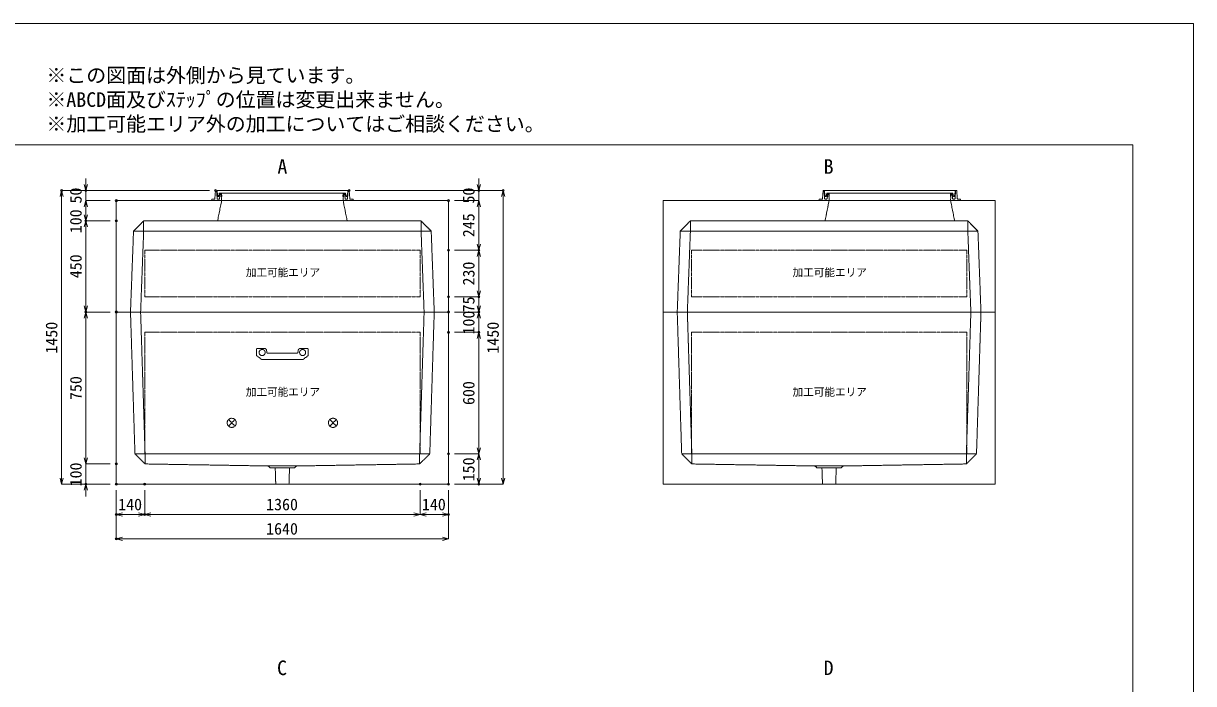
# Model space of a CAD drawing. Units: millimetres, scale not verified. Extents: x -4455 to 4455, y -3150 to 3150.
# Drawn here: x -1324 to 4455, y -109 to 3150 of the extents above; entities that cross this region are included whole.
import ezdxf
from ezdxf.enums import TextEntityAlignment as Align

# ---------------------------------------------------------------- set-up
doc = ezdxf.new("R2010")
doc.units = ezdxf.units.MM
doc.header["$LTSCALE"] = 20
doc.header["$PDMODE"] = 32
doc.header["$PDSIZE"] = 10
doc.linetypes.add('LONG_DASHED1', pattern=[7, 6, -1])
doc.linetypes.add('LONG_DOUBLE_CHAIN', pattern=[21.8, 18, -1, 0.6, -0.6, 0.6, -1])
for name, color, linetype, lineweight in [('0-0_D-TTL', 7, 'Continuous', 9), ('0-1_Defpoints', 7, 'Continuous', 9), ('0-3_D-TTL-TXT', 7, 'Continuous', 9), ('0-4_D-STR-TXT', 7, 'Continuous', 9), ('0-5_D-STR-DIM', 3, 'Continuous', 9), ('0-6_0', 7, 'Continuous', 9), ('0-7_D-STR', 7, 'LONG_DASHED1', 9), ('0-9_D-STR-STR3', 2, 'LONG_DASHED1', 9), ('0-A_D-STR-STR5', 1, 'LONG_DOUBLE_CHAIN', 9), ('0-B_D-STR-STR4', 134, 'Continuous', 9)]:
    doc.layers.add(name, color=color, linetype=linetype, lineweight=lineweight)
doc.styles.add('ＭＳ ゴシック', font='')
doc.styles.get('ＭＳ ゴシック').set_extended_font_data('MS Gothic')

# ---------------------------------------------------------------- blocks, each defined once
blk = doc.blocks.new('A$C4DE05FD1')
at = {"layer": '0-0_D-TTL', "color": 134}
for p, q in [((4000, 76000), (114800, 76000)), ((114800, 76000), (114800, 4000))]:
    blk.add_line(p, q, dxfattribs=at)
at = {"layer": '0-1_Defpoints', "color": 134}
for p, q in [((0, 84000), (118800, 84000)), ((118800, 84000), (118800, 0))]:
    blk.add_line(p, q, dxfattribs=at)
at = {"layer": '0-3_D-TTL-TXT', "style": 'ＭＳ ゴシック'}
for s, p in [('※この図面は外側から見ています。', (43260.9, 79815.7)), ('※ABCD面及びｽﾃｯﾌﾟの位置は変更出来ません。', (43260.9, 78215.7)), ('※加工可能エリア外の加工についてはご相談ください。', (43260.9, 76615.7))]:
    blk.add_text(s, height=962.2, dxfattribs=at).set_placement(p, align=Align.BOTTOM_LEFT)
blk = doc.blocks.new('_Open30')
at = {"layer": '0-6_0'}
blk.add_line((0, 0), (-20, 0), dxfattribs=at)
blk.add_lwpolyline([(-20, 5.36), (0, 0), (-20, -5.36)], dxfattribs=at)
blk = doc.blocks.new('A$C31CA379A')
at = {"layer": '0-4_D-STR-TXT', "style": 'ＭＳ ゴシック'}
for s, p in [('A', (-325.9, -2190.5)), ('B', (35638.6, -2190.5)), ('C', (-351.4, -35190.5)), ('D', (35638.6, -35190.5))]:
    blk.add_text(s, height=962.2, dxfattribs=at).set_placement(p, align=Align.BOTTOM_LEFT)
blk = doc.blocks.new('A$C27844A11')
at = {"layer": '0-9_D-STR-STR3'}
for p, q in [((-2560, 1000), (-2560, 453.5)), ((-2515.5, 370.3), (-2060.4, 33.6)), ((-2460, 1100), (-1758.4, 1100)), ((1949.4, 0), (-1949.4, 0)), ((-1559.2, 917.4), (-1542, 721.3)), ((1442.4, 630), (-1442.4, 630)), ((1559.2, 917.4), (1542, 721.3)), ((2460, 1100), (1758.4, 1100)), ((2515.5, 370.3), (2060.4, 33.6)), ((2560, 1000), (2560, 453.5))]:
    blk.add_line(p, q, dxfattribs=at)
for centre in [(-2000, 700), (2000, 700)]:
    blk.add_circle(centre, 300, dxfattribs=at)
for centre, radius, start, end in [((-2460, 1000), 100, 90, 180), ((-2460, 453.5), 100, 180, 236.30993), ((-1949.4, 200), 200, 236.30993, 270), ((-1758.4, 900), 200, 5, 90), ((-1442.4, 730), 100, 185, 270), ((1442.4, 730), 100, 270, 355), ((1758.4, 900), 200, 90, 175), ((1949.4, 200), 200, 270, 303.69007), ((2460, 1000), 100, 0, 90), ((2460, 453.5), 100, 303.69007, 0)]:
    blk.add_arc(centre, radius, start, end, dxfattribs=at)
blk = doc.blocks.new('A$C22C41F4A')
at = {"layer": '0-7_D-STR', "linetype": 'Continuous'}
for p, q in [((-16400, -17000), (-16400, 0)), ((-16400, 0), (16400, 0)), ((16400, -17000), (16400, 0)), ((-16400, -17000), (16400, -17000))]:
    blk.add_line(p, q, dxfattribs=at)
at = {"layer": '0-7_D-STR'}
for p, q in [((-15000, 0), (-14560, -14000)), ((-14000, 0), (-13560, -14000)), ((14000, 0), (13560, -14000)), ((15000, 0), (14560, -14000)), ((-13560, -15000), (-14560, -14000)), ((14560, -14000), (-14560, -14000)), ((-13560, -15000), (-13560, -14000)), ((-13560, -15000), (-1400, -15200)), ((13560, -15000), (1400, -15200)), ((13560, -15000), (14560, -14000)), ((13560, -15000), (13560, -14000)), ((1400, -15200), (-1400, -15200)), ((-1200, -15380), (-1400, -15200)), ((1200, -15380), (-1200, -15380)), ((-653.3, -17000), (-705, -15380)), ((653.3, -17000), (705, -15380)), ((1200, -15380), (1400, -15200))]:
    blk.add_line(p, q, dxfattribs=at)
at = {"layer": '0-A_D-STR-STR5'}
for p, q in [((13600, -2000), (13600, -14000)), ((13600, -14000), (-13600, -14000))]:
    blk.add_line(p, q, dxfattribs=at)
blk.add_lwpolyline([(13600, -2000), (-13600, -2000), (-13600, -14000)], dxfattribs=at)
blk = doc.blocks.new('A$C668E2F95')
at = {"layer": '0-7_D-STR', "linetype": 'Continuous'}
for p, q in [((-16400, 11000), (16400, 11000)), ((-16400, 11000), (-16400, 0)), ((16400, 11000), (16400, 0)), ((-16400, 0), (16400, 0))]:
    blk.add_line(p, q, dxfattribs=at)
at = {"layer": '0-7_D-STR'}
for p, q in [((-6000, 11000), (-6400, 9000)), ((6000, 11000), (6400, 9000)), ((-14700, 8000), (-13700, 9000)), ((13700, 9000), (-13700, 9000)), ((-13700, 8000), (-13700, 9000)), ((14700, 8000), (13700, 9000)), ((13700, 8000), (13700, 9000)), ((-14700, 8000), (-15000, 0)), ((14700, 8000), (-14700, 8000)), ((-13700, 8000), (-14000, 0)), ((13700, 8000), (14000, 0)), ((14700, 8000), (15000, 0))]:
    blk.add_line(p, q, dxfattribs=at)
at = {"layer": '0-A_D-STR-STR5'}
for p, q in [((-13600, 6100), (-13600, 1500)), ((13600, 6100), (-13600, 6100))]:
    blk.add_line(p, q, dxfattribs=at)
blk.add_lwpolyline([(13600, 6100), (13600, 1500), (-13600, 1500)], dxfattribs=at)
blk = doc.blocks.new('A$C38043CC1')
at = {"layer": '0-7_D-STR', "linetype": 'Continuous'}
for p, q in [((-16400, 11000), (16400, 11000)), ((-16400, 11000), (-16400, 0)), ((16400, 11000), (16400, 0)), ((-16400, 0), (16400, 0))]:
    blk.add_line(p, q, dxfattribs=at)
at = {"layer": '0-7_D-STR'}
for p, q in [((0, 11000), (-400, 9000)), ((12000, 11000), (12400, 9000)), ((-14700, 8000), (-13700, 9000)), ((13700, 9000), (-13700, 9000)), ((-13700, 8000), (-13700, 9000)), ((14700, 8000), (13700, 9000)), ((13700, 8000), (13700, 9000)), ((-14700, 8000), (-15000, 0)), ((14700, 8000), (-14700, 8000)), ((-13700, 8000), (-14000, 0)), ((13700, 8000), (14000, 0)), ((14700, 8000), (15000, 0))]:
    blk.add_line(p, q, dxfattribs=at)
at = {"layer": '0-A_D-STR-STR5'}
for p, q in [((-13600, 6100), (-13600, 1500)), ((13600, 6100), (-13600, 6100))]:
    blk.add_line(p, q, dxfattribs=at)
blk.add_lwpolyline([(13600, 6100), (13600, 1500), (-13600, 1500)], dxfattribs=at)
blk = doc.blocks.new('A$C284D0AE2')
at = {"layer": '0-B_D-STR-STR4'}
for p, q in [((-6980, 160), (-7000, 0)), ((-7000, 0), (7000, 0)), ((-6695.5, 160), (-6980, 160)), ((-6600, 1000), (-6655.6, 197.2)), ((-6500, 1000), (-6600, 1000)), ((-6442.7, 197.2), (-6500, 1000)), ((-6450, 1000), (-6450, 740)), ((-6450, 740), (-6438.3, 740)), ((-6418.4, 721.8), (-6390, 400)), ((-6235.7, 160), (-6402.8, 160)), ((-6390, 400), (-6290, 400)), ((-6290, 400), (-6230, 740)), ((-6230, 740), (6230, 740)), ((-6180, 740), (-6212.4, 401.3)), ((-6212.4, 401.3), (-6172.2, 401.3)), ((-6140, 680), (-6195.9, 195.4)), ((-6000, 740), (-6180, 740)), ((-6040, 680), (-6140, 680)), ((-6000, 0), (-6040, 680)), ((-6023.6, 401.3), (-5983.5, 401.3)), ((-5983.5, 401.3), (-6000, 740)), ((6000, 740), (6180, 740)), ((6212.4, 401.3), (6172.2, 401.3)), ((6180, 740), (6212.4, 401.3)), ((6235.7, 160), (6402.8, 160)), ((6695.5, 160), (6980, 160)), ((6980, 160), (7000, 0))]:
    blk.add_line(p, q, dxfattribs=at)
for points in [[(-6450, 1000), (6450, 1000), (6450, 740), (6438.3, 740)], [(6023.6, 401.3), (5983.5, 401.3), (6000, 740)], [(6000, 0), (6040, 680), (6140, 680), (6195.9, 195.4)], [(6418.4, 721.8), (6390, 400), (6290, 400), (6230, 740)], [(6442.7, 197.2), (6500, 1000), (6600, 1000), (6655.6, 197.2)]]:
    blk.add_lwpolyline(points, dxfattribs=at)
for centre, radius, start, end in [((-6695.5, 200), 40, 270, 356.0372), ((-6402.8, 200), 40, 184.08562, 270), ((-6438.3, 720), 20, 5.04245, 90), ((-6235.7, 200), 40, 270, 353.41806), ((6235.7, 200), 40, 186.58194, 270), ((6402.8, 200), 40, 270, 355.91438), ((6438.3, 720), 20, 90, 174.95755), ((6695.5, 200), 40, 183.9628, 270)]:
    blk.add_arc(centre, radius, start, end, dxfattribs=at)
blk = doc.blocks.new('A$C1C640AAB')
at = {"layer": '0-A_D-STR-STR5'}
for p, q in [((-318.2, -318.2), (318.2, 318.2)), ((-318.2, 318.2), (318.2, -318.2))]:
    blk.add_line(p, q, dxfattribs=at)
blk.add_circle((0, 0), 450, dxfattribs=at)
blk = doc.blocks.new('A$C2a9ce691')
at = {"layer": '0-7_D-STR'}
blk.add_blockref('A$C22C41F4A', (0, 0), dxfattribs=at)
at = {"layer": '0-A_D-STR-STR5'}
for p in [(-5000, -10940), (5000, -10940)]:
    blk.add_blockref('A$C1C640AAB', p, dxfattribs=at)

msp = doc.modelspace()

# ---------------------------------------------------------------- linework, layer by layer
at = {"layer": '0-1_Defpoints'}
for p in [(-1135, 2325), (-1015, 2325), (-375, 2325), (285, 2325), (925, 2325), (1045, 2325), (-865, 2275), (775, 2275), (-1015, 2175), (-865, 2175), (775, 2030), (925, 2030), (775, 1800), (775, 1800), (925, 1800), (-1015, 1725), (-865, 1725), (-865, 1725), (775, 1725), (775, 1725), (925, 1725), (775, 1625), (925, 1625), (775, 1025), (-865, 975), (-1015, 875), (-865, 875), (-865, 875), (-865, 875), (-725, 875), (635, 875), (775, 875), (775, 875), (775, 875), (925, 875), (-865, 725), (-725, 725), (775, 725), (-865, 605)]:
    msp.add_point(p, dxfattribs=at)
at = {"layer": '0-5_D-STR-DIM'}
for p, q in [((-1015, 2355), (-1015, 2385)), ((925, 2355), (925, 2385)), ((-405, 2325), (-1135, 2325)), ((-405, 2325), (-1015, 2325)), ((-1015, 2275), (-1015, 2325)), ((315, 2325), (925, 2325)), ((315, 2325), (1045, 2325)), ((925, 2275), (925, 2325)), ((-1135, 905), (-1135, 2295)), ((-895, 2275), (-1015, 2275)), ((-895, 2275), (-1015, 2275)), ((805, 2275), (925, 2275)), ((805, 2275), (925, 2275)), ((1045, 905), (1045, 2295)), ((-1015, 2245), (-1015, 2205)), ((-1015, 2245), (-1015, 2215)), ((925, 2245), (925, 2060)), ((925, 2245), (925, 2215)), ((-895, 2175), (-1015, 2175)), ((-895, 2175), (-1015, 2175)), ((-1015, 1755), (-1015, 2145)), ((805, 2030), (925, 2030)), ((805, 2030), (925, 2030)), ((925, 2000), (925, 1830)), ((925, 1830), (925, 1860)), ((805, 1800), (925, 1800)), ((805, 1800), (925, 1800)), ((925, 1800), (925, 1725)), ((925, 1755), (925, 1785)), ((-895, 1725), (-1015, 1725)), ((-895, 1725), (-1015, 1725)), ((-1015, 1005), (-1015, 1695)), ((805, 1725), (925, 1725)), ((805, 1725), (925, 1725)), ((925, 1725), (925, 1625)), ((925, 1695), (925, 1665)), ((805, 1625), (925, 1625)), ((805, 1625), (925, 1625)), ((925, 1595), (925, 1565)), ((925, 1055), (925, 1595)), ((-1015, 1005), (-1015, 1035)), ((805, 1025), (925, 1025)), ((805, 1025), (925, 1025)), ((925, 995), (925, 905)), ((-895, 975), (-1015, 975)), ((-895, 975), (-1015, 975)), ((-1015, 975), (-1015, 875)), ((-895, 875), (-1135, 875)), ((-895, 875), (-1015, 875)), ((805, 875), (925, 875)), ((805, 875), (1045, 875)), ((-1015, 845), (-1015, 815)), ((-865, 845), (-865, 605)), ((-865, 845), (-865, 725)), ((-725, 845), (-725, 725)), ((-725, 845), (-725, 725)), ((635, 845), (635, 725)), ((635, 845), (635, 725)), ((775, 845), (775, 725)), ((775, 845), (775, 605)), ((-755, 725), (-835, 725)), ((605, 725), (-695, 725)), ((665, 725), (745, 725)), ((745, 605), (-835, 605))]:
    msp.add_line(p, q, dxfattribs=at)

# ---------------------------------------------------------------- block references
at = {"layer": '0-0_D-TTL', "xscale": 0.075, "yscale": 0.075}
msp.add_blockref('A$C4DE05FD1', (-4455, -3150), dxfattribs=at)
at = {"layer": '0-4_D-STR-TXT', "xscale": 0.075, "yscale": 0.075}
msp.add_blockref('A$C31CA379A', (-45, 2550), dxfattribs=at)
at = {"layer": '0-5_D-STR-DIM', "xscale": 1.5, "yscale": 1.5}
for p, rotation in [((-1135, 2325), 90), ((-1015, 2325), 270), ((925, 2325), 270), ((1045, 2325), 90), ((-1015, 2275), 90), ((-1015, 2275), 90), ((925, 2275), 90), ((925, 2275), 90), ((-1015, 2175), 270), ((-1015, 2175), 90), ((925, 2030), 270), ((925, 2030), 90), ((925, 1800), 270), ((925, 1800), 270), ((-1015, 1725), 270), ((925, 1725), 270), ((-1015, 1725), 90), ((925, 1725), 90), ((925, 1625), 90), ((925, 1625), 90), ((925, 1025), 270), ((-1015, 975), 270), ((-1015, 975), 270), ((925, 1025), 90), ((-1135, 875), 270), ((-1015, 875), 90), ((925, 875), 270), ((1045, 875), 270), ((-865, 725), 180), ((-725, 725), 180), ((635, 725), 180), ((-865, 605), 180)]:
    msp.add_blockref('_Open30', p, dxfattribs=dict(at, rotation=rotation))
for p in [(-725, 725), (635, 725), (775, 725), (775, 605)]:
    msp.add_blockref('_Open30', p, dxfattribs=at)
at = {"layer": '0-7_D-STR', "xscale": 0.05, "yscale": 0.05}
for name, p in [('A$C668E2F95', (-45, 1725)), ('A$C38043CC1', (2655, 1725)), ('A$C2a9ce691', (-45, 1725)), ('A$C22C41F4A', (2655, 1725))]:
    msp.add_blockref(name, p, dxfattribs=at)
at = {"layer": '0-9_D-STR-STR3', "xscale": 0.05, "yscale": 0.05}
msp.add_blockref('A$C27844A11', (-45, 1490), dxfattribs=at)
at = {"layer": '0-B_D-STR-STR4', "xscale": 0.05, "yscale": 0.05}
for p in [(-45, 2275), (2955, 2275)]:
    msp.add_blockref('A$C284D0AE2', p, dxfattribs=at)

# ---------------------------------------------------------------- texts
at = {"layer": '0-5_D-STR-DIM', "style": 'ＭＳ ゴシック'}
for s, p in [('50', (-1018.9, 2260.85)), ('50', (921.1, 2260.85)), ('100', (-1018.9, 2114.22)), ('245', (921.1, 2094.48)), ('450', (-1018.9, 1891.8)), ('230', (921.1, 1856.2)), ('75', (921.1, 1723.38)), ('100', (921.1, 1614.22)), ('1450', (-1138.9, 1519.72)), ('1450', (1041.1, 1519.72)), ('750', (-1018.9, 1290.6)), ('600', (921.1, 1265.9)), ('150', (921.1, 889.22)), ('100', (-1018.9, 864.22))]:
    msp.add_text(s, height=57.77, rotation=90, dxfattribs=at).set_placement(p, align=Align.BOTTOM_LEFT)
for s, p in [('140', (-855.78, 728.9)), ('1360', (-125.28, 728.9)), ('140', (644.22, 728.9)), ('1640', (-125.28, 608.9))]:
    msp.add_text(s, height=57.77, dxfattribs=at).set_placement(p, align=Align.BOTTOM_LEFT)
at = {"layer": '0-A_D-STR-STR5', "style": 'ＭＳ ゴシック'}
for p in [(-225.48, 1889.65), (2474.52, 1889.65), (-225.48, 1299.65), (2474.52, 1299.65)]:
    msp.add_text('加工可能エリア', height=38.42, dxfattribs=at).set_placement(p, align=Align.BOTTOM_LEFT)

doc.saveas('drawing.dxf')
